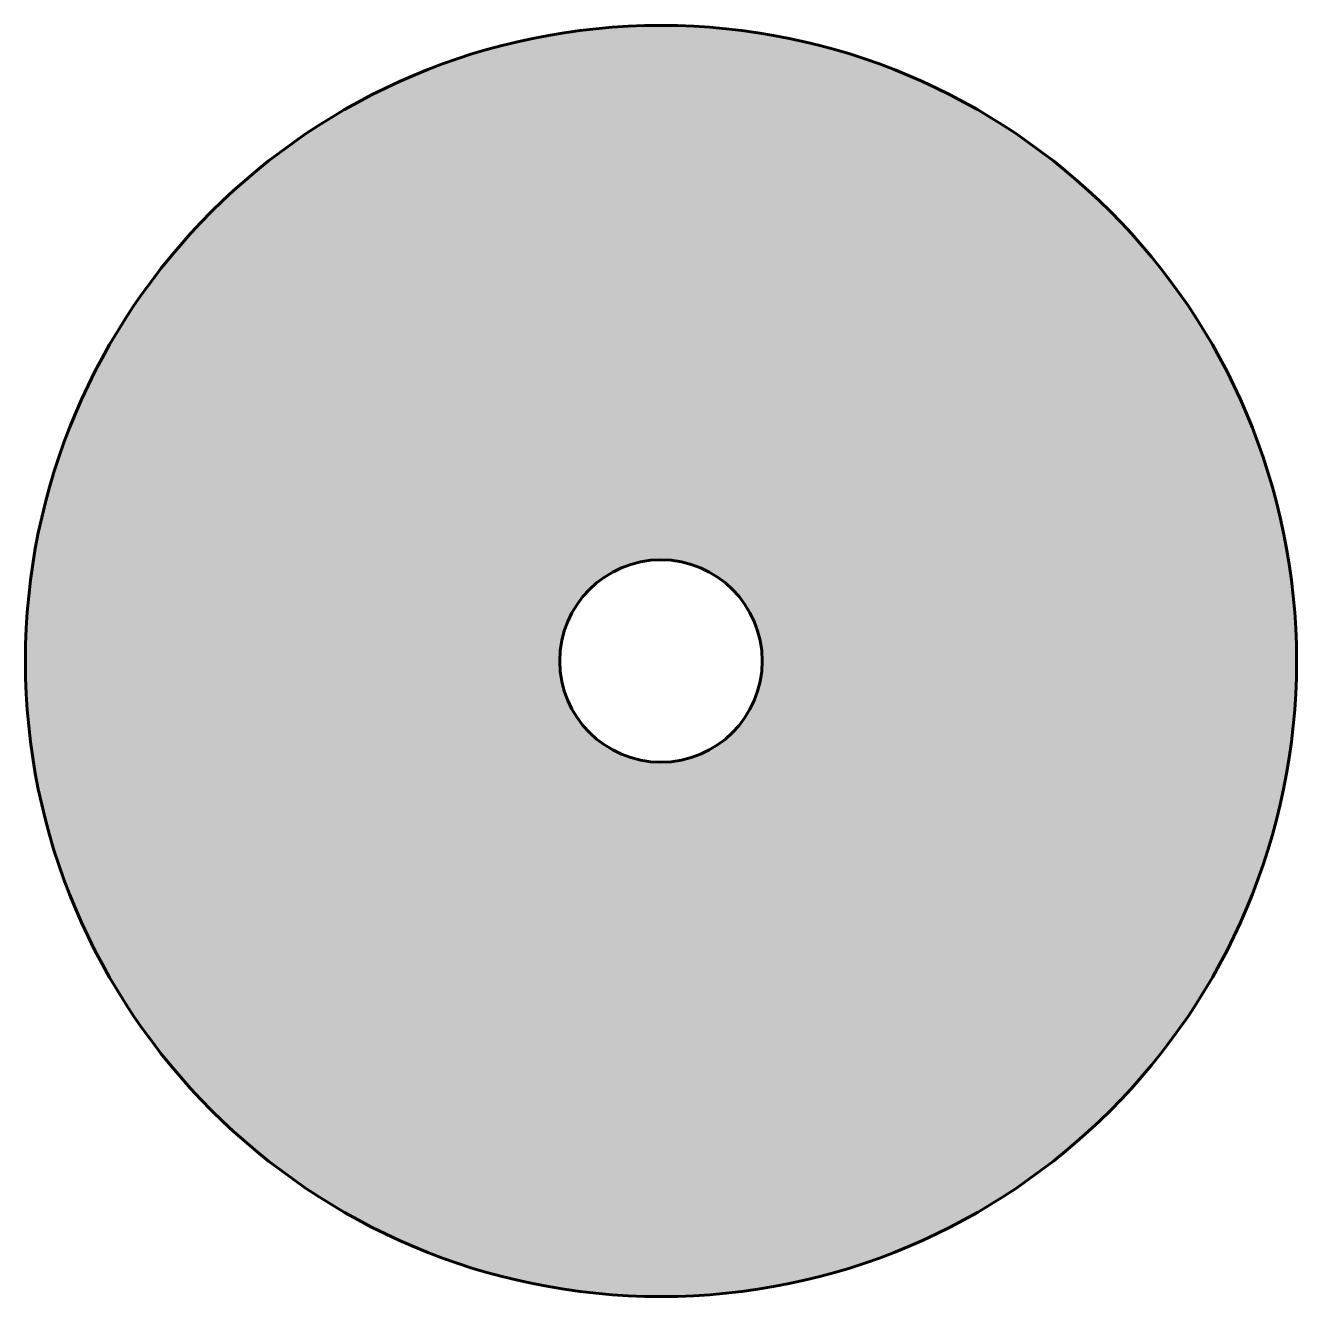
# Model space of a CAD drawing. Header units: inches. Extents: x -22.87 to -20.22, y 0.76 to 3.41.
import ezdxf

# ---------------------------------------------------------------- set-up
doc = ezdxf.new("R2010")
doc.units = ezdxf.units.IN
doc.header["$MEASUREMENT"] = 0
doc.layers.add('Sink', color=7, linetype='Continuous', lineweight=60)

msp = doc.modelspace()

# ---------------------------------------------------------------- hatches: boundary and pattern name
at = {"layer": 'Sink'}
h = msp.add_hatch(color=256, dxfattribs=at)
h.dxf.hatch_style = 1
h.paths.add_polyline_path([(-22.8705, 2.0874, 1), (-20.2205, 2.0874, 1)])
h.paths.add_polyline_path([(-21.3345, 2.0874, -1), (-21.7565, 2.0874, -1)], flags=16)

# ---------------------------------------------------------------- linework, layer by layer
for radius in [1.325, 0.211]:
    msp.add_circle((-21.5455, 2.0874), radius, dxfattribs=at)

doc.saveas('drawing.dxf')
